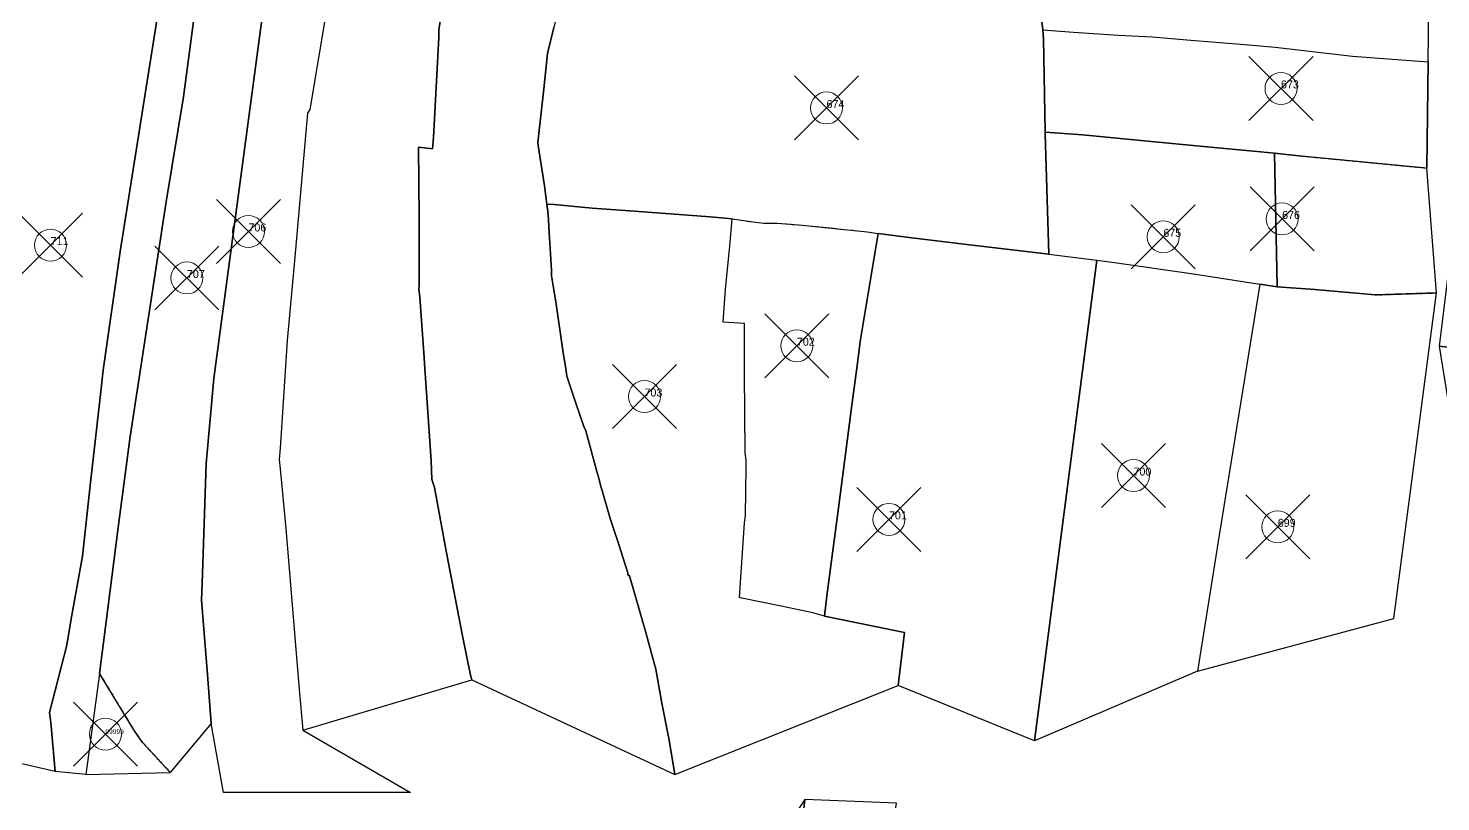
# Model space of a CAD drawing. Header units: millimetres. Extents: x 0 to 2247, y -2746 to 0.
# Drawn here: x 313 to 754.3, y -1124.7 to -882.8 of the extents above; entities that cross this region are included whole.
import ezdxf

# ---------------------------------------------------------------- set-up
doc = ezdxf.new("R2010")
doc.units = ezdxf.units.MM
doc.header["$PDMODE"] = 35
doc.header["$PDSIZE"] = 10
doc.linetypes.add('04b018', pattern=[5.49, 4.32, -0.54, 0.09, -0.54])
doc.linetypes.add('DASHED', pattern=[0.75, 0.5, -0.25])
for name, color, linetype, lineweight in [('Poly_Survey_Bndry', 250, 'Continuous', 30), ('Poly_Village_Bndry', 250, 'Continuous', 30), ('Text_Survey_No', 250, 'Continuous', 0)]:
    doc.layers.add(name, color=color, linetype=linetype, lineweight=lineweight)
doc.styles.get("Standard").update_dxf_attribs({"font": 'SakalBharati.ttf'})

msp = doc.modelspace()

# ---------------------------------------------------------------- linework, layer by layer
at = {"layer": 'Poly_Survey_Bndry'}
for points in [[(368.25, -853.58), (364.43, -882.31), (361.57, -904.23), (356.17, -937.06), (344.83, -1010.48), (341.17, -1038.9), (336.55, -1074.83), (335.3, -1084.54)], [(389.07, -857.64), (389.14, -859.22), (388.45, -861.74), (387.52, -868.38), (371.03, -992.29), (368.57, -1018.94), (367.47, -1053.36), (367.28, -1059.08), (367.13, -1061.61), (369, -1084.84), (370.17, -1100.14)], [(629.59, -879.82), (629.96, -883.35), (639.56, -884.01), (653.64, -884.96), (664.12, -885.49), (676.27, -886.57), (694.38, -888.02), (702.59, -888.72), (726.71, -891.52), (750.33, -893.29), (750.74, -859.74)], [(408.66, -862.07), (403.67, -892.04), (400.97, -908.23), (400.31, -909.33), (396.25, -955.58), (393.87, -980.42), (391.69, -1014.09), (391.46, -1017.66), (391.76, -1020.56), (393.47, -1039.25), (397.7, -1089.58), (398.86, -1102.25), (432.48, -1121.8), (374.06, -1121.8), (370.17, -1100.14), (369, -1084.84), (367.13, -1061.61), (367.28, -1059.08), (367.47, -1053.36), (368.57, -1018.94), (371.03, -992.29), (387.52, -868.38)], [(408.66, -862.07), (403.67, -892.04), (400.97, -908.23), (400.31, -909.33), (396.25, -955.58), (393.87, -980.42), (391.69, -1014.09), (391.46, -1017.66), (391.76, -1020.56), (393.47, -1039.25), (397.7, -1089.58), (398.86, -1102.25)], [(408.66, -862.07), (403.67, -892.04), (400.97, -908.23), (400.31, -909.33), (396.25, -955.58), (393.87, -980.42), (391.69, -1014.09), (391.46, -1017.66), (391.76, -1020.56), (393.47, -1039.25), (397.7, -1089.58), (398.86, -1102.25), (451.61, -1086.49), (451.23, -1085.08), (448.73, -1072.79), (443.71, -1046.86), (440, -1026.41), (439.52, -1025.17), (439.1, -1023.8), (438.89, -1018.08), (437.55, -998.31), (436.89, -989.19), (436.61, -984.27), (435.39, -966.94), (435.04, -964.34), (435.16, -963.28), (435.16, -942.06), (434.91, -920.05), (439.36, -920.51), (439.65, -916.97), (440.75, -895.38), (441.26, -885.74), (441.31, -883.33), (442.46, -876.06)], [(354.38, -873.04), (341.78, -952.58), (336.43, -989.68), (335.64, -997.32), (332.37, -1025.81), (330.02, -1047.9), (326.41, -1067.44), (325.07, -1075.74), (319.66, -1096.76), (320.08, -1099.85), (321.4, -1115.18)], [(364.43, -882.31), (361.57, -904.23), (356.17, -937.06), (344.83, -1010.48), (341.17, -1038.9), (336.55, -1074.83), (335.3, -1084.54), (335.18, -1085.41), (331, -1116.1), (321.4, -1115.18), (320.08, -1099.85), (319.66, -1096.76), (325.07, -1075.74), (326.41, -1067.44), (330.02, -1047.9), (332.37, -1025.81), (335.64, -997.32), (336.43, -989.68), (341.78, -952.58), (354.38, -873.04)], [(442.46, -876.06), (441.31, -883.33), (441.26, -885.74), (440.75, -895.38), (439.65, -916.97), (439.36, -920.51), (434.91, -920.05), (435.16, -942.06), (435.16, -963.28), (435.04, -964.34), (435.39, -966.94), (436.61, -984.27), (436.89, -989.19), (437.55, -998.31), (438.89, -1018.08), (439.1, -1023.8), (439.52, -1025.17), (440, -1026.41), (443.71, -1046.86), (448.73, -1072.79), (451.23, -1085.08), (451.61, -1086.49)], [(442.46, -876.06), (441.31, -883.33), (441.26, -885.74), (440.75, -895.38), (439.65, -916.97), (439.36, -920.51), (434.91, -920.05), (435.16, -942.06), (435.16, -963.28), (435.04, -964.34), (435.39, -966.94), (436.61, -984.27), (436.89, -989.19), (437.55, -998.31), (438.89, -1018.08), (439.1, -1023.8), (439.52, -1025.17), (440, -1026.41), (443.71, -1046.86), (448.73, -1072.79), (451.23, -1085.08), (451.61, -1086.49), (515.03, -1116.18), (513.26, -1105.38), (511.01, -1093.79), (509.14, -1083.24), (508.02, -1079.47), (505.92, -1071.78), (500.84, -1054.01), (500.31, -1053.76), (500.31, -1053.04), (499.47, -1050.53), (497.42, -1043.92), (494.81, -1036.06), (493.76, -1032.43), (491.7, -1025.31), (491.28, -1023.5), (490.7, -1021.37), (487.25, -1008.74), (486.55, -1007.37), (484.11, -1000.01), (481.27, -991.56), (481.06, -989.95), (479.99, -983.55), (477.84, -968.33), (476.53, -960.19), (476.51, -958.58), (476.34, -954.98), (475.71, -945.06), (475.52, -942.66), (475.33, -940.05), (475.06, -937.96), (474.3, -932.13), (472.32, -919.46), (472.28, -918.58), (474.08, -901.77), (475.26, -890.68), (477.2, -882.59)], [(479.28, -875.34), (478.8, -875.92), (477.2, -882.59), (475.26, -890.68), (474.08, -901.77), (472.28, -918.58), (472.32, -919.46), (474.3, -932.13), (475.06, -937.96)], [(477.2, -882.59), (475.26, -890.68), (474.08, -901.77), (472.28, -918.58), (472.32, -919.46), (474.3, -932.13), (475.06, -937.96), (476.25, -937.8), (489.16, -939.05), (502.46, -940.06), (526.1, -941.8), (532.91, -942.37), (539.48, -943.37), (542.83, -943.81), (547.02, -943.81), (554.81, -944.35), (575.15, -946.47), (578.56, -947.04), (589.02, -948.4), (606.23, -950.45), (631.88, -953.46), (630.77, -915.85), (630.77, -915.32), (630.25, -886.1), (629.96, -883.35), (629.59, -879.82)], [(629.59, -879.82), (629.96, -883.35)], [(629.96, -883.35), (639.56, -884.01), (653.64, -884.96), (664.12, -885.49), (676.27, -886.57), (694.38, -888.02), (702.59, -888.72), (726.71, -891.52), (750.33, -893.29)], [(629.96, -883.35), (630.25, -886.1), (630.77, -915.32)], [(630.77, -915.32), (642.43, -916.11), (662.79, -918.12), (680.16, -919.78), (695.78, -921.27), (702.35, -921.92)], [(630.77, -915.32), (630.77, -915.85), (631.88, -953.46)], [(702.35, -921.92), (710.92, -922.78)], [(703.24, -963.65), (702.35, -921.92)], [(532.91, -942.37), (526.1, -941.8), (502.46, -940.06), (489.16, -939.05), (476.25, -937.8), (475.06, -937.96)], [(475.06, -937.96), (475.33, -940.05), (475.52, -942.66), (475.71, -945.06), (476.34, -954.98), (476.51, -958.58), (476.53, -960.19), (477.84, -968.33), (479.99, -983.55), (481.06, -989.95), (481.27, -991.56), (484.11, -1000.01), (486.55, -1007.37), (487.25, -1008.74), (490.7, -1021.37), (491.28, -1023.5), (491.7, -1025.31), (493.76, -1032.43), (494.81, -1036.06), (497.42, -1043.92), (499.47, -1050.53), (500.31, -1053.04), (500.31, -1053.76), (500.84, -1054.01), (505.92, -1071.78), (508.02, -1079.47), (509.14, -1083.24), (511.01, -1093.79), (513.26, -1105.38), (515.03, -1116.18)], [(561.75, -1066.61), (558.18, -1065.63), (548.26, -1063.46), (535.93, -1061), (535.18, -1060.83), (536.84, -1037.44), (537.1, -1035.15), (537.28, -1019.92), (537.28, -1017.9), (536.97, -1015.61), (536.77, -990.82), (536.77, -975.18), (530.18, -974.75), (530.91, -964.43), (532.16, -950.95), (532.91, -942.37)], [(578.56, -947.04), (574.91, -968.93), (572.94, -980.8), (572.15, -986.74), (570.04, -1003.09), (566.29, -1032.07), (562.49, -1060.26), (561.75, -1066.61)], [(631.88, -953.46), (606.23, -950.45), (589.02, -948.4), (578.56, -947.04)], [(646.86, -955.37), (640.92, -1001.2), (632.69, -1064.65), (627.39, -1105.59)], [(631.88, -953.46), (646.86, -955.37)], [(646.86, -955.37), (652.39, -956.07), (677.07, -959.66), (697.78, -962.82)], [(697.78, -962.82), (685.14, -1040.66), (678.32, -1083.8)], [(697.78, -962.82), (703.24, -963.65)], [(703.24, -963.65), (714.97, -964.54), (733.86, -966.19)], [(561.75, -1066.61), (586.8, -1071.79), (584.84, -1088.35)], [(335.3, -1084.54), (335.18, -1085.41), (331, -1116.1)], [(553.91, -1139.81), (555.67, -1123.96), (529.27, -1163.44)], [(555.67, -1123.96), (553.91, -1139.81), (580.83, -1146.2)]]:
    msp.add_lwpolyline(points, dxfattribs=at)
for points in [[(387.27, -857.21), (389.07, -857.64), (389.14, -859.22), (388.45, -861.74), (387.52, -868.38), (371.03, -992.29), (368.57, -1018.94), (367.47, -1053.36), (367.28, -1059.08), (367.13, -1061.61), (369, -1084.84), (370.17, -1100.14), (357.41, -1115.51), (348.76, -1106.15), (346.31, -1102.73), (335.3, -1084.54), (336.55, -1074.83), (341.17, -1038.9), (344.83, -1010.48), (356.17, -937.06), (361.57, -904.23), (364.43, -882.31), (368.25, -853.58)], [(321.4, -1115.18), (278.75, -1105.43), (281.54, -1086.9), (293.06, -1014.09), (280.27, -1010.88), (290.59, -958.46), (309.36, -861.76), (348.98, -871.7), (354.38, -873.04), (341.78, -952.58), (336.43, -989.68), (335.64, -997.32), (332.37, -1025.81), (330.02, -1047.9), (326.41, -1067.44), (325.07, -1075.74), (319.66, -1096.76), (320.08, -1099.85)], [(710.92, -922.78), (702.35, -921.92), (695.78, -921.27), (680.16, -919.78), (662.79, -918.12), (642.43, -916.11), (630.77, -915.32), (630.25, -886.1), (629.96, -883.35), (639.56, -884.01), (653.64, -884.96), (664.12, -885.49), (676.27, -886.57), (694.38, -888.02), (702.59, -888.72), (726.71, -891.52), (750.33, -893.29), (749.92, -926.54)], [(646.86, -955.37), (652.39, -956.07), (677.07, -959.66), (697.78, -962.82), (703.24, -963.65), (702.35, -921.92), (695.78, -921.27), (680.16, -919.78), (662.79, -918.12), (642.43, -916.11), (630.77, -915.32), (630.77, -915.85), (631.88, -953.46)], [(702.35, -921.92), (703.24, -963.65), (714.97, -964.54), (733.86, -966.19), (753.01, -965.57), (749.92, -926.54), (710.92, -922.78)], [(475.06, -937.96), (475.33, -940.05), (475.52, -942.66), (475.71, -945.06), (476.34, -954.98), (476.51, -958.58), (476.53, -960.19), (477.84, -968.33), (479.99, -983.55), (481.06, -989.95), (481.27, -991.56), (484.11, -1000.01), (486.55, -1007.37), (487.25, -1008.74), (490.7, -1021.37), (491.28, -1023.5), (491.7, -1025.31), (493.76, -1032.43), (494.81, -1036.06), (497.42, -1043.92), (499.47, -1050.53), (500.31, -1053.04), (500.31, -1053.76), (500.84, -1054.01), (505.92, -1071.78), (508.02, -1079.47), (509.14, -1083.24), (511.01, -1093.79), (513.26, -1105.38), (515.03, -1116.18), (584.84, -1088.35), (586.8, -1071.79), (561.75, -1066.61), (558.18, -1065.63), (548.26, -1063.46), (535.93, -1061), (535.18, -1060.83), (536.84, -1037.44), (537.1, -1035.15), (537.28, -1019.92), (537.28, -1017.9), (536.97, -1015.61), (536.77, -990.82), (536.77, -975.18), (530.18, -974.75), (530.91, -964.43), (532.16, -950.95), (532.91, -942.37), (526.1, -941.8), (502.46, -940.06), (489.16, -939.05), (476.25, -937.8)], [(578.56, -947.04), (574.91, -968.93), (572.94, -980.8), (572.15, -986.74), (570.04, -1003.09), (566.29, -1032.07), (562.49, -1060.26), (561.75, -1066.61), (558.18, -1065.63), (548.26, -1063.46), (535.93, -1061), (535.18, -1060.83), (536.84, -1037.44), (537.1, -1035.15), (537.28, -1019.92), (537.28, -1017.9), (536.97, -1015.61), (536.77, -990.82), (536.77, -975.18), (530.18, -974.75), (530.91, -964.43), (532.16, -950.95), (532.91, -942.37), (539.48, -943.37), (542.83, -943.81), (547.02, -943.81), (554.81, -944.35), (575.15, -946.47)], [(753.95, -982.27), (758.68, -943.21), (783.02, -945.81), (787.48, -986.3)], [(627.39, -1105.59), (584.84, -1088.35), (586.8, -1071.79), (561.75, -1066.61), (562.49, -1060.26), (566.29, -1032.07), (570.04, -1003.09), (572.15, -986.74), (572.94, -980.8), (574.91, -968.93), (578.56, -947.04), (589.02, -948.4), (606.23, -950.45), (631.88, -953.46), (646.86, -955.37), (640.92, -1001.2), (632.69, -1064.65)], [(678.32, -1083.8), (627.39, -1105.59), (632.69, -1064.65), (640.92, -1001.2), (646.86, -955.37), (652.39, -956.07), (677.07, -959.66), (697.78, -962.82), (685.14, -1040.66)], [(733.86, -966.19), (714.97, -964.54), (703.24, -963.65), (697.78, -962.82), (685.14, -1040.66), (678.32, -1083.8), (739.63, -1067.36), (753.01, -965.57)], [(799.3, -987.5), (812.47, -989.24), (814.95, -989.6), (835.04, -989.1), (846.61, -988.71), (847.06, -988.7), (852.58, -985.76), (872.89, -991.76), (872.17, -1023.35), (871.82, -1027.45), (870.65, -1036.28), (867.89, -1048.94), (862.72, -1071.61), (859.14, -1087.29), (850.36, -1124.64), (846.88, -1123.06), (770.7, -1086.31), (753.95, -982.27), (787.48, -986.3)], [(335.3, -1084.54), (335.18, -1085.41), (331, -1116.1), (357.41, -1115.51), (348.76, -1106.15), (346.31, -1102.73)], [(584.29, -1125.05), (555.67, -1123.96), (553.91, -1139.81), (580.83, -1146.2)]]:
    msp.add_lwpolyline(points, close=True, dxfattribs=at)
at = {"layer": 'Poly_Survey_Bndry', "linetype": 'DASHED'}
for points in [[(710.92, -922.78), (749.92, -926.54)], [(733.86, -966.19), (753.01, -965.57)], [(787.48, -986.3), (753.95, -982.27)], [(335.3, -1084.54), (346.31, -1102.73), (348.76, -1106.15), (357.41, -1115.51)]]:
    msp.add_lwpolyline(points, dxfattribs=at)
at = {"layer": 'Poly_Survey_Bndry', "linetype": '04b018'}
msp.add_lwpolyline([(532.91, -942.37), (539.48, -943.37), (542.83, -943.81), (547.02, -943.81), (554.81, -944.35), (575.15, -946.47), (578.56, -947.04)], dxfattribs=at)
at = {"layer": 'Poly_Village_Bndry'}
for points in [[(750.33, -893.29), (750.74, -859.74)], [(749.92, -926.54), (750.33, -893.29)], [(753.01, -965.57), (749.92, -926.54)]]:
    msp.add_lwpolyline(points, dxfattribs=at)
at = {"layer": 'Text_Survey_No'}
for p in [(704.4, -901.64), (562.42, -907.76), (704.74, -942.45), (381.82, -946.36), (667.63, -948.04), (320.01, -950.63), (362.6, -960.91), (553.15, -982.09), (505.55, -997.96), (658.31, -1022.69), (581.93, -1036.38), (703.39, -1038.7), (337.14, -1103.5)]:
    msp.add_point(p, dxfattribs=at)

# ---------------------------------------------------------------- texts
at = {"layer": 'Text_Survey_No', "linetype": 'DASHED'}
for s, height, p in [('673', 2.5, (704.4, -901.64)), ('674', 2.5, (562.42, -907.76)), ('706', 2.5, (381.82, -946.36)), ('676', 2.5, (704.74, -942.45)), ('711', 2.5, (320.01, -950.63)), ('675', 2.5, (667.63, -948.04)), ('707', 2.5, (362.6, -960.91)), ('702', 2.5, (553.15, -982.09)), ('703', 2.5, (505.55, -997.96)), ('700', 2.5, (658.31, -1022.69)), ('701', 2.5, (581.93, -1036.38)), ('699', 2.5, (703.39, -1038.7)), ('99999', 1.5, (337.14, -1103.5))]:
    msp.add_text(s, height=height, dxfattribs=at).set_placement(p)

doc.saveas('drawing.dxf')
